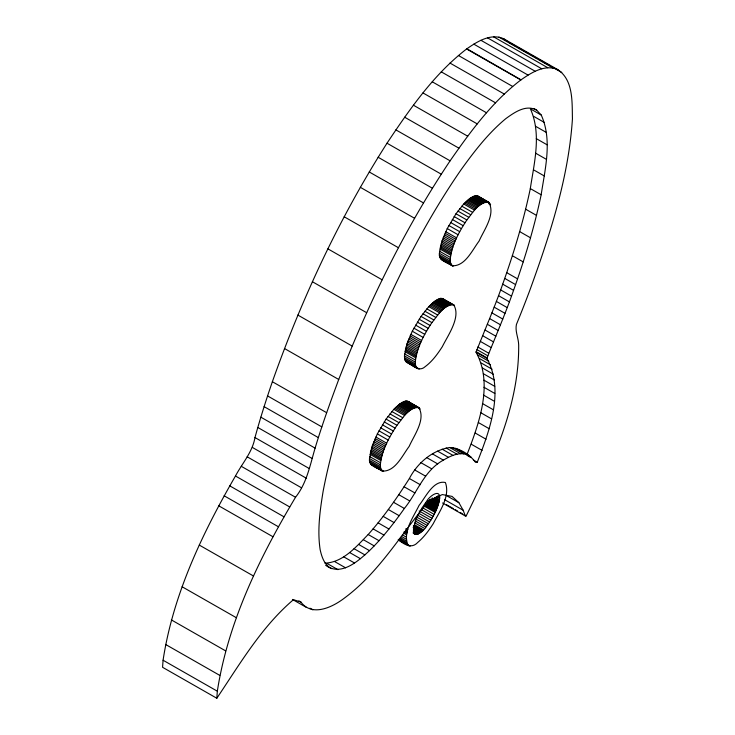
<?xml version="1.0" encoding="UTF-8"?>
<svg xmlns="http://www.w3.org/2000/svg" width="735" height="735" viewBox="0 0 735 735"><rect width="100%" height="100%" fill="white"/><g stroke="black" fill="none" stroke-linecap="round" stroke-linejoin="round"><path stroke-width="1.1" d="M439.686 498.174C440.219 487.856 428.707 496.943 426.622 501.371C420.365 509.833 414.641 519.452 413.483 530.091C413.539 539.325 423.865 530.964 425.951 527.041C432.456 518.588 438.17 508.886 439.686 498.174L436.728 496.483M466.817 455.057C479.027 423.553 493.571 384.359 476.041 352.175C484.953 329.528 494.719 307.184 502.703 284.16C513.829 252.904 523.522 221.079 530.312 188.583C534.226 162.628 541.677 133.954 530.404 108.872L541.254 115.064C552.527 140.146 545.076 168.82 541.162 194.775C534.373 227.271 524.689 259.097 513.554 290.353C505.579 313.376 495.803 335.72 486.892 358.368C504.559 390.901 489.648 430.453 477.263 462.232L475.499 462.333C469.656 454.248 459.678 448.148 449.691 447.505C432.272 450.27 417.361 463.105 409.386 478.513C396.918 498.064 383.633 517.183 368.18 534.52C356.245 546.656 343.126 562.45 324.953 563.148M369.494 458.576L372.14 446.219L377.349 433.898L386.096 419.097L393.831 409.321L399.509 404.057L405.711 401.016L407.87 401.338L418.72 407.53C426.107 419.317 414.016 435.386 409.165 446.402C402.367 455.397 395.292 471.741 382.356 471.08C377.652 467.736 368.272 466.21 369.494 458.576L380.344 464.768L380.62 468.076L382.356 471.08M380.344 464.768C381.731 450.325 389.146 437.224 396.946 425.289C402.679 418.546 408.678 407.052 418.72 407.53M404.443 355.915L407.089 343.548L412.298 331.228L421.045 316.427L428.781 306.651L434.458 301.387L440.66 298.346L442.828 298.667L453.679 304.86C461.341 316.941 447.734 335.61 442.323 346.681C437.555 354.031 432.318 361.344 425.207 366.618C418.564 372.93 411.673 364.046 405.702 361.491L404.709 359.222L404.443 355.915L415.293 362.107L415.569 365.414L416.552 367.684M415.293 362.107C416.681 347.664 424.095 334.554 431.895 322.619C437.628 315.875 443.628 304.382 453.679 304.86M408.191 545.462C402.118 532.232 413.419 517.183 419.079 505.368C425.473 497.54 433.319 479.826 445.401 482.509C450.445 496.621 439.456 511.505 433.209 523.733C428.882 530.477 424.077 537.064 417.921 542.274C411.646 549.201 404.617 544.653 398.333 539.839M439.392 253.253L442.038 240.887L447.248 228.567L455.994 213.766L463.73 203.99L469.408 198.726L475.609 195.685L477.778 196.006L488.628 202.198C496.015 213.986 483.915 230.055 479.073 241.08C472.265 250.065 465.191 266.419 452.255 265.758C447.551 262.413 438.161 260.888 439.392 253.253L450.243 259.446L450.518 262.753L452.255 265.758M450.243 259.446C451.63 245.003 459.044 231.892 466.844 219.958C472.577 213.214 478.577 201.721 488.628 202.198M163.078 660.232L162.564 667.288L216.816 698.25C240.023 663.788 261.467 626.937 293.421 599.705L300.881 602.02C312.182 617.216 332.725 607.092 344.586 597.959C379.738 571.931 401.558 533.169 429.433 500.388L442.341 494.563L452.053 496.401L458.897 502.703L463.188 510.274L465.264 515.933L466.192 515.933C492.248 462.554 519.305 405.5 518.671 344.945C518.533 337.971 514.932 331.439 516.429 324.438C521.005 313.266 525.424 302.021 529.669 290.711C549.835 235.191 568.559 178.118 572.436 118.813C572.014 102.33 573.557 80.253 557.948 69.733L503.686 38.771C490.612 32.873 476.932 41.785 466.459 49.08C433.696 74.446 409.762 109.074 387.005 143.215C339.441 217.753 301.828 298.438 272.363 381.722C266.015 400.152 260.126 418.757 254.971 437.555C252.509 452.089 242.192 463.326 235.466 476.004C202.41 533.215 173.102 594.422 163.078 660.232L217.33 691.194L216.816 698.25M217.33 691.194C228.116 621.663 259.712 557.213 295.534 497.264C306.872 482.968 310.041 465.154 315.104 448.129C322.04 424.931 330.318 402.174 338.725 379.481C368.501 303.206 404.48 228.952 450.105 160.818C470.529 131.482 492.101 101.972 520.72 80.051C531.194 72.747 544.874 63.835 557.948 69.733M325.633 565.288C341.068 576.727 358.23 561.062 369.494 550.644C382.577 537.864 393.804 523.348 404.379 508.473C417.379 492.367 424.27 470.409 443.38 460.138C450.757 455.755 460.395 451.079 468.792 455.507M441.404 259.565L443.407 260.172M371.506 464.887L373.509 465.503M541.254 115.064L536.706 110.167C525.929 104.168 514.344 112.446 505.772 118.675C488.178 133.255 474.167 151.511 460.909 169.978C427.614 218.166 400.805 270.535 377.321 324.107C354.445 377.983 334.232 433.411 323.17 491.035C320.01 510.338 317.189 530.1 320.138 549.624C321.755 556.974 324.365 565.013 331.558 568.669M405.702 361.491L411.416 364.523M509.493 42.658L516.402 46.599M518.368 47.729L524.294 51.101M526.26 52.231L528.235 53.352M531.194 55.042L533.169 56.172M535.144 57.293L537.12 58.423M539.086 59.544L549.945 65.746M551.912 66.867L553.887 67.997M555.862 69.118L561.779 72.499M498.881 37.062L553.143 68.024M493.479 36.75L547.74 67.712M487.489 37.825L541.75 68.787M480.92 40.287L535.181 71.249M473.79 44.128L528.052 75.089M458.383 55.465L512.635 86.427M533.748 108.477L536.706 110.167M449.976 63.063L504.238 94.025M533.656 116.35L544.506 122.543M441.266 71.846L495.528 102.808M535.613 126.31L546.463 132.502M536.265 138.621L547.116 144.813M432.263 81.805L486.524 112.777M535.604 153.183L546.454 159.376M422.983 92.941L477.245 123.903M533.619 169.877L544.47 176.069M413.428 105.215L467.69 136.186M530.312 188.583L541.162 194.775M404.645 117.205L458.906 148.167M395.843 129.856L450.105 160.818M525.672 209.209L536.522 215.401M387.005 143.215L441.266 174.177M477.778 196.006L489.464 202.786M476.776 195.694L487.627 201.886M482.243 199.157L484.209 200.278M486.184 201.408L490.135 203.659M475.609 195.685L486.46 201.877M488.656 203.668L490.622 204.799M474.286 195.969L485.137 202.162M473.551 196.273L484.402 202.465M472.807 196.567L483.658 202.768M471.989 197.026L482.849 203.218M471.181 197.485L482.031 203.678M470.29 198.101L481.14 204.302M469.408 198.726L480.258 204.918M468.48 199.488L479.33 205.681M467.552 200.242L478.402 206.434M466.606 201.124L477.456 207.316M519.7 231.626L530.551 237.818M465.659 202.006L476.51 208.198M464.695 202.998L475.545 209.19M463.73 203.99L474.58 210.182M378.121 157.253L432.382 188.215M461.791 206.177L472.642 212.378M459.844 208.556L470.694 214.749M457.905 211.092L468.755 217.284M455.994 213.766L466.844 219.958M454.12 216.568L464.97 222.76M369.227 171.962L423.489 202.924M452.291 219.462L463.142 225.654M512.368 255.725L523.219 261.917M450.527 222.448L461.378 228.64M448.846 225.489L459.697 231.681M447.248 228.567L458.098 234.759M445.759 231.672L456.61 237.864M445.07 233.215L455.921 239.408M444.381 234.768L455.231 240.961M360.325 187.315L414.577 218.277M443.756 236.312L454.607 242.504M506.737 272.667L517.587 278.859M443.131 237.846L453.991 244.038M442.58 239.371L453.44 245.563M442.038 240.887L452.889 247.079M441.57 242.339L452.42 248.531M504.743 278.409L515.593 284.601M441.11 243.799L451.961 249.992M440.752 245.141L451.602 251.333M440.384 246.491L451.244 252.684M440.127 247.732L450.978 253.924M502.703 284.16L513.554 290.353M439.861 248.972L450.711 255.164M439.53 251.232L450.38 257.425M439.438 255.027L450.289 261.219M500.627 289.912L511.477 296.104M439.659 256.552L450.518 262.753M440.072 257.829L450.923 264.021M444.39 260.741L447.349 262.423M449.324 263.553L451.299 264.683M440.651 258.83L451.501 265.023M442.323 260.015L453.173 266.208M498.505 295.663L509.355 301.855M496.345 301.405L507.205 307.597M344.182 216.77L398.443 247.732M494.159 307.147L505.009 313.34M491.926 312.88L502.777 319.073M489.657 318.604L500.507 324.796M441.827 298.355L454.515 305.448M487.36 324.319L498.211 330.511M445.318 300.688L447.293 301.819M450.252 303.509L452.227 304.63M440.66 298.346L451.51 304.538M439.337 298.63L450.188 304.832M438.602 298.934L449.452 305.126M437.858 299.237L448.708 305.429M437.049 299.687L447.9 305.879M436.232 300.146L447.082 306.339M435.34 300.771L446.2 306.964M485.026 330.015L495.877 336.207M434.458 301.387L445.309 307.579M433.531 302.149L444.381 308.342M432.603 302.903L443.453 309.095M431.656 303.785L442.507 309.977M430.71 304.667L441.56 310.859M482.665 335.702L493.516 341.894M429.745 305.659L440.596 311.851M327.874 248.843L382.136 279.805M428.781 306.651L439.631 312.844M426.842 308.847L437.692 315.039M480.277 341.362L491.127 347.554M424.894 311.217L435.745 317.41M422.956 313.753L433.806 319.945M477.851 347.003L488.701 353.195M421.045 316.427L431.895 322.619M476.941 349.594L487.801 355.786M419.171 319.229L430.021 325.421M476.207 351.697L487.057 357.89M476.041 352.175L486.892 358.368M477.943 355.069L488.793 361.262M417.342 322.123L428.193 328.315M479.689 358.68L490.548 364.872M415.578 325.109L426.429 331.301M481.223 362.998L492.073 369.19M413.897 328.15L424.747 334.342M482.472 368.014L493.323 374.207M412.298 331.228L423.149 337.42M483.382 373.738L494.232 379.931M410.81 334.333L421.66 340.525M410.121 335.886L420.971 342.078M312.384 281.725L366.646 312.697M409.432 337.429L420.282 343.622M483.887 380.151L494.738 386.344M408.807 338.973L419.657 345.165M408.182 340.507L419.042 346.709M407.631 342.032L418.491 348.225M483.942 387.262L494.793 393.455M407.089 343.548L417.939 349.741M406.62 345L417.471 351.192M406.161 346.461L417.011 352.653M405.803 347.811L416.653 354.004M405.435 349.153L416.295 355.345M405.178 350.393L416.028 356.585M483.474 395.062L494.324 401.255M404.911 351.633L415.762 357.826M404.581 353.893L415.431 360.086M404.489 357.688L415.339 363.88M404.709 359.222L415.569 365.414M482.426 403.543L493.277 409.735M405.123 360.49L415.973 366.682M413.392 365.653L415.367 366.774M417.333 367.904L419.308 369.025M406.455 362.226L418.224 368.869M480.745 412.702L491.596 418.895M297.859 315.067L352.12 346.038M478.356 422.533L489.207 428.725M475.214 433.034L486.065 439.227M407.87 401.338L419.566 408.127M406.868 401.034L417.719 407.227M411.352 403.928L408.706 401.935M413.327 405.049L416.286 406.74M418.252 407.87L420.227 408.991M405.711 401.016L416.561 407.208M404.388 401.31L415.238 407.502M403.644 401.604L414.494 407.796M402.909 401.907L413.759 408.1M402.091 402.367L412.941 408.559M401.273 402.817L412.133 409.018M400.391 403.441L411.242 409.634M471.254 444.206L482.105 450.399M399.509 404.057L410.36 410.249M398.581 404.82L409.432 411.012M397.653 405.573L408.504 411.775M396.707 406.455L407.558 412.647M395.752 407.337L406.611 413.529M394.796 408.329L405.646 414.522M393.831 409.321L404.682 415.514M284.473 348.519L338.725 379.481M391.884 411.517L402.743 417.71M455.562 448.249L470.859 456.913M467.708 455.764L470.666 457.455M452.824 447.615L463.675 453.807M473.322 459.981L477.263 462.232M449.691 447.505L460.551 453.697M389.945 413.888L400.796 420.08M446.136 447.992L456.986 454.184M388.006 416.423L398.857 422.616M442.112 449.168L452.971 455.36M386.096 419.097L396.946 425.289M437.591 451.125L448.442 457.317M384.221 421.899L395.072 428.092M382.393 424.793L393.243 430.986M432.529 453.945L443.38 460.138M380.629 427.779L391.479 433.972M426.897 457.721L437.748 463.914M378.948 430.82L389.798 437.013M377.349 433.898L388.199 440.09M375.861 436.994L386.711 443.187M420.65 462.526L431.5 468.719M375.172 438.547L386.022 444.739M272.363 381.722L326.625 412.684M374.483 440.1L385.333 446.292M373.858 441.634L384.708 447.826M373.242 443.177L384.093 449.37M372.691 444.693L383.541 450.886M414.724 469.959L425.574 476.151M372.14 446.219L382.99 452.411M371.671 447.67L382.531 453.862M371.212 449.122L382.062 455.314M370.853 450.472L381.704 456.665M370.495 451.823L381.346 458.015M446.071 495.381L458.897 502.703M370.229 453.063L381.079 459.256M369.971 454.303L380.822 460.496M267.568 395.926L321.82 426.888M409.386 478.513L420.236 484.705M369.631 456.554L380.491 462.747M444.445 499.579L463.188 510.274M437.748 495.831L439.723 496.952M435.589 497.292L439.539 499.543M369.54 460.349L380.39 466.541M434.468 497.485L439.401 500.305M446.467 504.679L453.366 508.62M455.342 509.741L457.317 510.871M460.275 512.561L462.251 513.682M464.226 514.812L466.192 515.933M434.33 498.247L439.264 501.059M442.571 502.988L465.264 515.933M369.769 461.883L380.62 468.076M432.162 497.953L439.061 501.895M370.174 463.151L381.024 469.343M431.959 498.78L438.868 502.722M377.459 467.754L383.376 471.126M370.752 464.152L381.603 470.345M372.424 465.338L383.275 471.53M430.71 499.12L438.602 503.622M429.451 499.46L438.336 504.522M429.121 500.434L438.005 505.496M264.104 406.648L318.365 437.61M404.066 486.763L414.917 492.955M427.807 500.838L437.674 506.47M427.43 501.821L437.297 507.453M427.053 502.813L436.912 508.436M425.648 503.236L436.498 509.428M425.225 504.228L436.075 510.421M424.766 505.221L435.616 511.413M424.306 506.213L435.157 512.405M422.331 507.628L434.164 514.39M398.783 494.692L409.634 500.884M260.842 417.168L315.104 448.129M421.274 509.594L433.117 516.356M419.18 510.972L432.005 518.294M419.014 513.425L430.848 520.187M417.82 515.263L429.653 522.025M393.528 502.281L404.379 508.473M416.598 517.036L428.431 523.789M257.801 427.476L312.063 458.438M415.358 518.708L427.2 525.461M415.1 520.849L425.951 527.041M414.834 522.87L424.701 528.502M388.328 509.511L399.178 515.704M414.586 524.772L423.461 529.843M413.97 525.378L422.855 530.44M413.364 525.975L422.239 531.047M413.741 527.068L421.633 531.57M413.143 527.592L421.036 532.103M254.971 437.555L309.224 468.517M413.539 528.612L420.438 532.544M413.934 529.623L419.85 532.994M413.382 529.972L419.299 533.344M413.814 530.881L418.748 533.693M413.318 531.12L418.252 533.932M413.805 531.929L417.756 534.18M413.364 532.067L417.305 534.317M413.897 532.774L416.855 534.464M405.931 528.575L407.907 529.696M413.098 532.857L416.065 534.547M413.392 533.316L415.367 534.446M383.183 516.365L394.034 522.557M405.573 529.926L407.539 531.047M405.205 531.267L407.181 532.397M403.956 531.947L406.924 533.638M403.699 533.187L406.657 534.878M252.353 447.413L306.605 478.375M402.376 534.878L406.326 537.129M378.102 522.833L388.953 529.025M401.255 536.339L406.189 539.15M400.309 537.551L406.225 540.932M399.555 538.516L406.455 542.458M398.967 539.224L406.859 543.725M399.344 539.885L401.319 541.006M403.294 542.136L410.204 546.077M398.563 539.665L407.447 544.736M398.26 539.72L409.119 545.912M247.144 456.793L301.405 487.755M373.104 528.888L383.955 535.08M368.18 534.52L379.039 540.712M241.282 466.302L295.534 497.264M363.366 539.711L374.216 545.903M358.643 544.451L369.494 550.644M235.466 476.004L289.728 506.966M354.04 548.705L364.891 554.897M349.557 552.481L360.407 558.673M229.733 485.844L283.986 516.806M343.658 556.799L354.509 562.992M224.111 495.776L278.372 526.738M334.737 561.632L345.588 567.824M327.084 563.479L337.935 569.671M218.626 505.744L272.887 536.706M298.906 600.89L300.881 602.02M199.286 545.076L253.547 576.038M309.922 608.176L312.88 609.866M292.429 599.42L306.238 607.303M182.105 586.76L236.367 617.722M171.347 619.899L225.608 650.861M165.504 644.411L219.765 675.373M457.942 449.315L460.009 450.72M442.828 298.667L443.664 299.255M503.686 38.771L507.517 41.537M478.614 196.594L479.284 197.467M466.817 48.822L466.743 48.877A7.065 2.076 -60.3 0 1 466.606 48.979L520.858 79.95A7.065 2.076 -60.3 0 0 521.005 79.839L466.89 48.767"/></g></svg>
